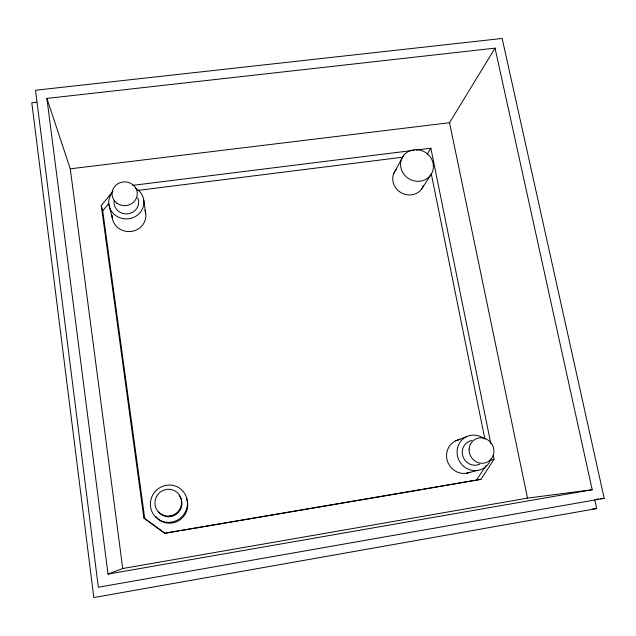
<?xml version="1.0" encoding="UTF-8"?>
<svg xmlns="http://www.w3.org/2000/svg" width="636" height="636" viewBox="0 0 636 636"><rect width="100%" height="100%" fill="white"/><g stroke="black" fill="none" stroke-linecap="round" stroke-linejoin="round"><path stroke-width="0.95" d="M393.605 173.795L403.383 155.772M427.297 154.103L430.85 148.204L416.095 150.04M592.188 489.72L527.514 498.131L449.533 122.716L495.039 48.137L46.897 98.413L108.009 574.093L592.188 489.72L495.039 48.137M421.708 188.948L430.659 175.091A16.727 15.55 29.2 0 0 418.075 149.77A16.727 15.55 29.2 0 0 402.222 171.577A16.727 15.55 29.2 0 0 430.659 175.091M423.481 489.323L480.959 479.321L494.013 459.359L493.226 455.471M476.372 480.315L486.023 465.576M178.629 531.012L164.923 533.35L144.722 518.507L102.722 210.866L108.804 203.417M164.923 533.35L143.887 518.117L101.267 205.595L113.009 191.221M455.789 440.796L466.625 436.63M108.009 574.093L122.74 568.512L527.514 498.131M489.235 460.663L494.013 459.359M466.53 473.224L477.875 470.378M594.755 499.832L596.679 508.562L93.818 597.546L31.8 102.786L36.737 102.229M604.2 498.338L98.334 587.227L35.521 90.248L502.162 38.454L604.2 498.338L600.408 498.735M164.43 533.207L480.959 479.321M180.592 530.678L238.373 520.836M240.336 520.502L298.117 510.668M300.081 510.334L421.525 489.656M137.98 190.387L402.691 157.187M132.821 185.354L414.131 150.287M46.897 98.413L70.27 168.81L449.533 122.716M596.608 499.133L598.508 498.934M592.752 508.887L596.679 508.562M143.887 518.117L144.722 518.507M101.267 205.595L102.722 210.866M108.883 204.474L112.222 217.719M430.85 148.204L490.857 443.801M431.232 173.572L484.91 439.253M143.752 200.062L145.716 213.418M70.27 168.81L122.74 568.512M469.853 472.278A17.252 16.425 61.1 0 1 447.323 460.854A17.252 16.425 61.1 0 1 459.884 439.54M186.3 497.829A18.062 17.617 -54 0 1 179.018 520.471A18.062 17.617 -54 0 1 155.955 516.623M144.873 210.182A16.894 15.972 -1.1 0 1 131.652 231.385A16.894 15.972 -1.1 0 1 112.087 215.207M423.552 185.481A16.091 15.025 29.2 0 1 400.553 192.398A16.091 15.025 29.2 0 1 396.753 168.85M490.777 459.113A17.967 17.069 60.4 0 1 467.532 468.851A17.967 17.069 60.4 0 1 459.105 443.769A17.967 17.069 60.4 0 1 483.829 438.458M479.806 464.153A12.577 11.949 60.4 0 1 462.921 456.386A12.577 11.949 60.4 0 1 471.92 440.549M179.153 495.357A13.189 12.863 -53.5 0 1 176.951 513.777A13.189 12.863 -53.5 0 1 158.714 511.964M135.484 188.161A17.585 16.584 -0.6 0 1 140.993 211.454A17.585 16.584 -0.6 0 1 116.094 215.819A17.585 16.584 -0.6 0 1 112.389 192.215M137.694 197.804A12.315 11.607 -0.6 0 1 127.963 213.791A12.315 11.607 -0.6 0 1 114.13 200.777M171.561 522.132A18.841 18.38 -53.5 0 0 183.502 491.827A18.841 18.38 -53.5 0 0 151.71 497.177A18.841 18.38 -53.5 0 0 171.561 522.132M116.992 203.234A12.625 11.877 -0.3 0 0 137.161 195.276A12.625 11.877 -0.3 0 0 119.767 182.826A12.625 11.877 -0.3 0 0 116.992 203.234M170.162 515.899A13.539 13.205 -53.2 0 0 178.756 494.132A13.539 13.205 -53.2 0 0 155.907 497.964A13.539 13.205 -53.2 0 0 170.162 515.899M469.122 449.278A12.903 12.235 60 0 0 487.12 462.173A12.903 12.235 60 0 0 488.289 440.215A12.903 12.235 60 0 0 469.122 449.278"/></g></svg>
